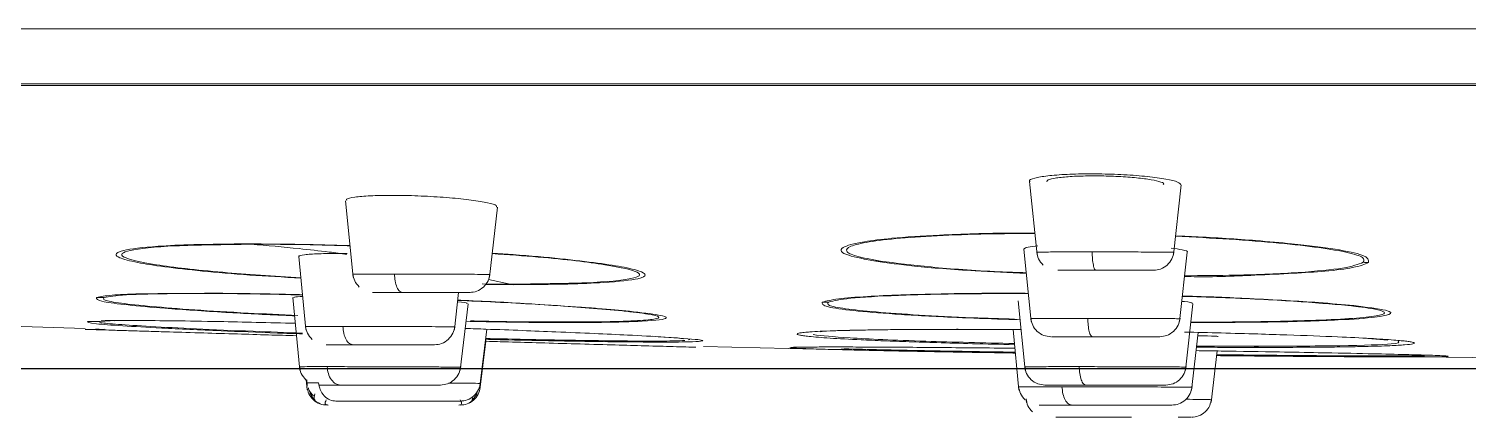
# Model space of a CAD drawing. Extents: x -6207 to -5787, y -4608 to -3937.
# Drawn here: x -5963.12 to -5955.97, y -4093.66 to -4091.73 of the extents above; entities that cross this region are included whole.
import ezdxf

# ---------------------------------------------------------------- set-up
doc = ezdxf.new("R2010")
doc.units = 0
doc.header["$LTSCALE"] = 7
doc.layers.get('0').update_dxf_attribs({"color": 2, "linetype": 'CONTINUOUS'})
doc.layers.add('D', color=2, linetype='CONTINUOUS')

msp = doc.modelspace()

# ---------------------------------------------------------------- linework, layer by layer
at = {"color": 7, "linetype": 'Continuous', "lineweight": 15}
for p, q in [((-5954.24, -4091.7296), (-5976.30946, -4091.7296)), ((-5958.14999, -4092.48839), (-5958.11296, -4092.85238)), ((-5957.43551, -4092.85238), (-5957.39788, -4092.50563)), ((-5961.54568, -4092.5838), (-5961.50847, -4092.96289)), ((-5960.83111, -4092.96289), (-5960.79224, -4092.61611)), ((-5961.77799, -4092.86168), (-5961.74308, -4093.22424)), ((-5961.53896, -4092.8458), (-5961.57437, -4092.84566)), ((-5958.17812, -4092.82465), (-5958.14187, -4093.18378)), ((-5957.4046, -4093.18378), (-5957.36702, -4092.83998)), ((-5961.80724, -4093.06555), (-5961.77358, -4093.4254)), ((-5961.00589, -4093.22424), (-5960.98484, -4093.03959)), ((-5960.97649, -4093.4254), (-5960.93803, -4093.09583)), ((-5958.23164, -4093.04459), (-5958.42127, -4093.04595)), ((-5958.20631, -4093.08071), (-5958.17206, -4093.42532)), ((-5957.375, -4093.42532), (-5957.33843, -4093.09545)), ((-5957.09272, -4093.06963), (-5957.1584, -4093.06703)), ((-5962.72036, -4093.22667), (-5962.74975, -4093.22577)), ((-5962.69178, -4093.1804), (-5962.65815, -4093.17911)), ((-5960.87886, -4093.50567), (-5960.84474, -4093.22226)), ((-5958.50456, -4093.22152), (-5958.19208, -4093.22358)), ((-5958.23144, -4093.22422), (-5958.20242, -4093.52565)), ((-5957.3453, -4093.52565), (-5957.31255, -4093.23831)), ((-5960.87887, -4093.52379), (-5960.84922, -4093.2823)), ((-5959.89861, -4093.26592), (-5959.9907, -4093.2601)), ((-5959.86701, -4093.26942), (-5959.89861, -4093.26592)), ((-5959.88093, -4093.26771), (-5959.8701, -4093.26918)), ((-5959.83631, -4093.27376), (-5959.84386, -4093.27522)), ((-5959.76859, -4093.30857), (-5959.20538, -4093.32078)), ((-5956.48936, -4093.26661), (-5956.37055, -4093.27739)), ((-5957.24857, -4093.58683), (-5957.21768, -4093.33034)), ((-5956.21336, -4093.35986), (-5955.6903, -4093.36496)), ((-5961.74094, -4093.47287), (-5961.73648, -4093.52379)), ((-5961.73889, -4093.47401), (-5961.73605, -4093.50567)), ((-5958.20242, -4093.52565), (-5958.20242, -4093.52568)), ((-5958.16673, -4093.5746), (-5958.16562, -4093.58683)), ((-5958.16562, -4093.58683), (-5958.16562, -4093.58685)), ((-5957.24857, -4093.58685), (-5957.24857, -4093.58683)), ((-5957.39434, -4093.6596), (-5957.3493, -4093.6596))]:
    msp.add_line(p, q, dxfattribs=at)
at = {"color": 8, "linetype": 'Continuous', "lineweight": 15}
for p, q in [((-5932.38948, -4092.00247), (-5976.09053, -4092.00247)), ((-5932.41765, -4092.01098), (-5976.06236, -4092.01098)), ((-5960.72932, -4092.99853), (-5960.86739, -4092.99643)), ((-5960.71457, -4093.00123), (-5960.85174, -4092.99999)), ((-5960.83677, -4092.9751), (-5960.72932, -4092.99853)), ((-5960.39859, -4093.11278), (-5960.17058, -4093.13145)), ((-5962.76607, -4093.18331), (-5962.71566, -4093.18133)), ((-5957.03904, -4093.30728), (-5957.32024, -4093.30571))]:
    msp.add_line(p, q, dxfattribs=at)
at = {"color": 7, "linetype": 'Continuous', "lineweight": 15}
for centre, radius, start, end in [((-5958.92137, -4092.42529), 0.45944, 270.969906, 273.862066), ((-5956.45597, -4092.33126), 0.55994, 266.22295, 268.940927), ((-5962.75539, -4092.46563), 0.5993, 267.386629, 271.040294), ((-5959.16178, -4092.46944), 0.61845, 268.399207, 271.244989), ((-5960.13539, -4092.68527), 0.44756, 265.489974, 269.789791), ((-5956.54848, -4092.64681), 0.45818, 267.436896, 271.049808), ((-5962.80278, -4092.58893), 0.59551, 267.678069, 273.534376), ((-5959.96097, -4092.80606), 0.45505, 262.160485, 269.310714), ((-5959.12606, -4092.86609), 0.4569, 269.036989, 277.069913)]:
    msp.add_arc(centre, radius, start, end, dxfattribs=at)
for points, knots in [([(-5976.39824, -4091.7296), (-5976.38093, -4091.7296), (-5976.34571, -4091.7296), (-5976.05465, -4091.7296), (-5975.57204, -4091.7296), (-5974.87059, -4091.7296), (-5973.95101, -4091.7296), (-5972.81438, -4091.7296), (-5971.47062, -4091.7296), (-5969.93622, -4091.7296), (-5968.23426, -4091.7296), (-5966.3931, -4091.7296), (-5964.44487, -4091.7296), (-5962.4237, -4091.7296), (-5960.36385, -4091.7296), (-5958.29803, -4091.7296), (-5956.25607, -4091.7296), (-5954.24, -4091.7296), (-5952.22394, -4091.7296), (-5950.18197, -4091.7296), (-5948.11616, -4091.7296), (-5946.05631, -4091.7296), (-5944.03513, -4091.7296), (-5942.08691, -4091.7296), (-5940.24575, -4091.7296), (-5938.54379, -4091.7296), (-5937.00939, -4091.7296), (-5935.66563, -4091.7296), (-5934.529, -4091.7296), (-5933.60941, -4091.7296), (-5932.90797, -4091.7296), (-5932.42536, -4091.7296), (-5932.1343, -4091.7296), (-5932.09908, -4091.7296), (-5932.08176, -4091.7296)], [0, 0, 0, 0, 0.0286421, 0.0582483, 0.0887341, 0.1199938, 0.1519013, 0.1843126, 0.2170687, 0.25, 0.2829313, 0.3156874, 0.3480988, 0.3800062, 0.4112659, 0.4417517, 0.4713579, 0.5, 0.5286421, 0.5582484, 0.5887341, 0.6199937, 0.6519013, 0.6843126, 0.7170687, 0.75, 0.7829313, 0.8156874, 0.8480987, 0.8800063, 0.9112659, 0.9417517, 0.9713579, 1, 1, 1, 1]), ([(-5957.39914, -4092.50548), (-5957.40177, -4092.50072), (-5957.40721, -4092.49085), (-5957.46768, -4092.47598), (-5957.56087, -4092.46316), (-5957.67897, -4092.45405), (-5957.77822, -4092.45076), (-5957.87445, -4092.4501), (-5957.96691, -4092.45216), (-5958.06597, -4092.45976), (-5958.12856, -4092.47141), (-5958.15566, -4092.48167), (-5958.14836, -4092.48742), (-5958.14747, -4092.48813)], [0, 0, 0, 0, 0.100281, 0.2076567, 0.3149375, 0.4217778, 0.5280314, 0.5610648, 0.6668148, 0.7725566, 0.8785991, 0.9852186, 1, 1, 1, 1]), ([(-5958.0646, -4092.49037), (-5958.06396, -4092.48703), (-5958.06257, -4092.47976), (-5958.02038, -4092.47034), (-5957.9515, -4092.46326), (-5957.8821, -4092.46074), (-5957.80887, -4092.46019), (-5957.73195, -4092.46179), (-5957.63746, -4092.46768), (-5957.55749, -4092.47675), (-5957.50395, -4092.48788), (-5957.47932, -4092.49744), (-5957.48479, -4092.50246), (-5957.48614, -4092.50369)], [0, 0, 0, 0, 0.09019469, 0.19635962, 0.30205286, 0.40712847, 0.43984456, 0.54437747, 0.64889791, 0.75375675, 0.85921772, 0.96523152, 1, 1, 1, 1]), ([(-5961.31727, -4092.5572), (-5961.35456, -4092.55765), (-5961.42915, -4092.55857), (-5961.50542, -4092.56585), (-5961.54539, -4092.57447), (-5961.54166, -4092.58107), (-5961.54041, -4092.58328)], [0, 0, 0, 0, 0.2852567, 0.5704958, 0.8563969, 1, 1, 1, 1]), ([(-5960.79745, -4092.61551), (-5960.79645, -4092.61315), (-5960.79368, -4092.60661), (-5960.8364, -4092.59424), (-5960.9168, -4092.58059), (-5961.02796, -4092.5688), (-5961.15421, -4092.56057), (-5961.25348, -4092.55741), (-5961.30503, -4092.55724), (-5961.31727, -4092.5572)], [0, 0, 0, 0, 0.09586425, 0.26631284, 0.43710876, 0.60779244, 0.77790476, 0.94726306, 1, 1, 1, 1]), ([(-5962.02954, -4092.79831), (-5962.02704, -4092.79872), (-5962.02205, -4092.79955), (-5962.01703, -4092.79999), (-5962.01453, -4092.80022)], [0, 0, 0, 0, 0.4999539, 1, 1, 1, 1]), ([(-5962.01453, -4092.80022), (-5961.93512, -4092.80696), (-5961.80589, -4092.81794), (-5961.64786, -4092.8361), (-5961.56884, -4092.84642), (-5961.53942, -4092.85026)], [0, 0, 0, 0, 0.5001088, 0.8139427, 1, 1, 1, 1]), ([(-5958.10894, -4092.80789), (-5958.12749, -4092.80995), (-5958.16996, -4092.81466), (-5958.17484, -4092.82102), (-5958.17759, -4092.82461)], [0, 0, 0, 0, 0.4368329, 1, 1, 1, 1]), ([(-5961.57437, -4092.84566), (-5961.61183, -4092.84599), (-5961.68675, -4092.84666), (-5961.75372, -4092.85222), (-5961.78374, -4092.8576), (-5961.77619, -4092.8613), (-5961.77527, -4092.86175)], [0, 0, 0, 0, 0.3185576, 0.6371019, 0.9559822, 1, 1, 1, 1]), ([(-5958.11443, -4092.8375), (-5958.11232, -4092.84954), (-5958.10795, -4092.87451), (-5958.09106, -4092.89348), (-5958.08231, -4092.90331)], [0, 0, 0, 0, 0.4819711, 1, 1, 1, 1]), ([(-5957.83928, -4092.83831), (-5957.83884, -4092.85009), (-5957.83793, -4092.87449), (-5957.83344, -4092.90496), (-5957.82724, -4092.92576), (-5957.8225, -4092.92835), (-5957.82022, -4092.92961)], [0, 0, 0, 0, 0.2411336, 0.4999347, 0.7587711, 1, 1, 1, 1]), ([(-5957.46607, -4092.90331), (-5957.45732, -4092.89348), (-5957.44043, -4092.87451), (-5957.43606, -4092.84954), (-5957.43395, -4092.8375)], [0, 0, 0, 0, 0.5180289, 1, 1, 1, 1]), ([(-5957.36857, -4092.83982), (-5957.36803, -4092.83956), (-5957.36014, -4092.83586), (-5957.38269, -4092.82837), (-5957.42671, -4092.82201), (-5957.44619, -4092.81919)], [0, 0, 0, 0, 0.0393044, 0.5749228, 1, 1, 1, 1]), ([(-5961.50995, -4092.94751), (-5961.50784, -4092.95955), (-5961.50347, -4092.98452), (-5961.48658, -4093.00349), (-5961.47783, -4093.01331)], [0, 0, 0, 0, 0.4819711, 1, 1, 1, 1]), ([(-5961.26452, -4093.03959), (-5961.26922, -4093.03835), (-5961.27897, -4093.03577), (-5961.29173, -4093.01496), (-5961.30101, -4092.9845), (-5961.30287, -4092.96008), (-5961.30377, -4092.9483)], [0, 0, 0, 0, 0.24115751, 0.49996404, 0.75873962, 1, 1, 1, 1]), ([(-5960.86156, -4093.01331), (-5960.85281, -4093.00349), (-5960.83592, -4092.98452), (-5960.83155, -4092.95955), (-5960.82944, -4092.94751)], [0, 0, 0, 0, 0.5180182, 1, 1, 1, 1]), ([(-5957.82022, -4092.92961), (-5957.85046, -4092.92961), (-5957.91121, -4092.92961), (-5957.97591, -4092.92961), (-5958.00979, -4092.92961), (-5958.00987, -4092.92961), (-5958.00988, -4092.92961)], [0, 0, 0, 0, 0.3294402, 0.6616201, 0.9932599, 1, 1, 1, 1]), ([(-5957.53846, -4092.92961), (-5957.5358, -4092.92961), (-5957.53043, -4092.92961), (-5957.56906, -4092.92961), (-5957.63628, -4092.92961), (-5957.72573, -4092.92961), (-5957.7888, -4092.92961), (-5957.82022, -4092.92961)], [0, 0, 0, 0, 0.1971925, 0.3981935, 0.5990626, 0.8002361, 1, 1, 1, 1]), ([(-5957.46607, -4092.90331), (-5957.47662, -4092.91117), (-5957.49698, -4092.92635), (-5957.52224, -4092.92853), (-5957.53442, -4092.92958)], [0, 0, 0, 0, 0.5179646, 1, 1, 1, 1]), ([(-5960.86156, -4093.01331), (-5960.87211, -4093.02118), (-5960.89248, -4093.03635), (-5960.91774, -4093.03854), (-5960.92991, -4093.03959)], [0, 0, 0, 0, 0.5179646, 1, 1, 1, 1]), ([(-5960.72932, -4092.99853), (-5960.72687, -4092.99907), (-5960.72196, -4093.00015), (-5960.71703, -4093.00087), (-5960.71457, -4093.00123)], [0, 0, 0, 0, 0.5000259, 1, 1, 1, 1]), ([(-5962.398, -4093.04519), (-5962.29179, -4093.04479), (-5962.10691, -4093.04409), (-5961.86331, -4093.04964), (-5961.75966, -4093.05201)], [0, 0, 0, 0, 0.574506, 1, 1, 1, 1]), ([(-5962.38335, -4093.04521), (-5962.32466, -4093.04453), (-5962.17301, -4093.04275), (-5961.93831, -4093.04608), (-5961.7793, -4093.05051), (-5961.75976, -4093.05106)], [0, 0, 0, 0, 0.3564017, 0.9209271, 1, 1, 1, 1]), ([(-5961.75892, -4093.05973), (-5961.77665, -4093.06056), (-5961.80614, -4093.06195), (-5961.80256, -4093.06468), (-5961.80114, -4093.06577)], [0, 0, 0, 0, 0.6013853, 1, 1, 1, 1]), ([(-5961.26452, -4093.03959), (-5961.29208, -4093.03959), (-5961.34743, -4093.03959), (-5961.39591, -4093.03959), (-5961.41667, -4093.03959), (-5961.40997, -4093.03959), (-5961.40983, -4093.03959)], [0, 0, 0, 0, 0.3294269, 0.6616202, 0.9932626, 1, 1, 1, 1]), ([(-5960.9297, -4093.03959), (-5960.92952, -4093.03959), (-5960.92345, -4093.03959), (-5960.94552, -4093.03959), (-5960.99683, -4093.03959), (-5961.07835, -4093.03959), (-5961.17364, -4093.03959), (-5961.2343, -4093.03959), (-5961.26452, -4093.03959)], [0, 0, 0, 0, 0.0061547, 0.2051827, 0.4041785, 0.6030528, 0.80222, 1, 1, 1, 1]), ([(-5960.94412, -4093.09512), (-5960.94301, -4093.09421), (-5960.93957, -4093.09141), (-5960.96006, -4093.0895), (-5960.99003, -4093.08563), (-5960.99009, -4093.08563)], [0, 0, 0, 0, 0.3225653, 0.9986074, 1, 1, 1, 1]), ([(-5960.98934, -4093.07909), (-5960.92675, -4093.08186), (-5960.72358, -4093.09085), (-5960.51391, -4093.10317), (-5960.4122, -4093.11165), (-5960.39859, -4093.11278)], [0, 0, 0, 0, 0.2783497, 0.9034222, 1, 1, 1, 1]), ([(-5960.98922, -4093.078), (-5960.97867, -4093.07841), (-5960.84503, -4093.0836), (-5960.62266, -4093.09619), (-5960.45372, -4093.108), (-5960.37505, -4093.1135)], [0, 0, 0, 0, 0.0437805, 0.5547245, 1, 1, 1, 1]), ([(-5957.34388, -4093.09483), (-5957.3424, -4093.09406), (-5957.33653, -4093.09103), (-5957.35623, -4093.08703), (-5957.38932, -4093.08427), (-5957.39368, -4093.08391)], [0, 0, 0, 0, 0.2268889, 0.8980046, 1, 1, 1, 1]), ([(-5958.14348, -4093.1675), (-5958.14128, -4093.17934), (-5958.13672, -4093.2039), (-5958.11323, -4093.23466), (-5958.08072, -4093.25571), (-5958.05583, -4093.25834), (-5958.04382, -4093.2596)], [0, 0, 0, 0, 0.2408357, 0.4995796, 0.7586015, 1, 1, 1, 1]), ([(-5957.8612, -4093.16831), (-5957.86066, -4093.18008), (-5957.85953, -4093.20449), (-5957.85394, -4093.23495), (-5957.84624, -4093.25575), (-5957.84036, -4093.25835), (-5957.83752, -4093.2596)], [0, 0, 0, 0, 0.2411377, 0.4999368, 0.7587834, 1, 1, 1, 1]), ([(-5957.43499, -4093.2333), (-5957.42625, -4093.22348), (-5957.40936, -4093.20451), (-5957.40499, -4093.17954), (-5957.40288, -4093.1675)], [0, 0, 0, 0, 0.5180289, 1, 1, 1, 1]), ([(-5964.01404, -4093.17291), (-5963.90304, -4093.17869), (-5963.51175, -4093.19908), (-5963.12008, -4093.21067), (-5962.83952, -4093.21897)], [0, 0, 0, 0, 0.28368382, 1, 1, 1, 1]), ([(-5962.83966, -4093.223), (-5962.82795, -4093.22327), (-5962.80452, -4093.2238), (-5962.78114, -4093.22228), (-5962.76945, -4093.22152)], [0, 0, 0, 0, 0.5000322, 1, 1, 1, 1]), ([(-5962.83966, -4093.223), (-5962.83744, -4093.22307), (-5962.83296, -4093.22321), (-5962.79911, -4093.22428), (-5962.75123, -4093.22571), (-5962.69092, -4093.22757), (-5962.61581, -4093.22985), (-5962.52582, -4093.23262), (-5962.40747, -4093.23618), (-5962.26086, -4093.24065), (-5962.09227, -4093.2457), (-5961.93885, -4093.25031), (-5961.83645, -4093.25335), (-5961.78954, -4093.25474)], [0, 0, 0, 0, 0.096438, 0.1940578, 0.2745843, 0.3553446, 0.4397273, 0.5230999, 0.6060801, 0.7269021, 0.8331646, 0.9235744, 1, 1, 1, 1]), ([(-5962.74248, -4093.22231), (-5962.74712, -4093.22278), (-5962.75644, -4093.22373), (-5962.76539, -4093.22415), (-5962.76988, -4093.22436)], [0, 0, 0, 0, 0.4983929, 1, 1, 1, 1]), ([(-5962.76018, -4093.18071), (-5962.75404, -4093.18035), (-5962.72427, -4093.17861), (-5962.54935, -4093.17865), (-5962.23767, -4093.18227), (-5961.926, -4093.18977), (-5961.79532, -4093.19291)], [0, 0, 0, 0, 0.06324486, 0.30707283, 0.70946626, 1, 1, 1, 1]), ([(-5961.74466, -4093.20751), (-5961.74255, -4093.21954), (-5961.73818, -4093.24451), (-5961.7213, -4093.26348), (-5961.71255, -4093.27331)], [0, 0, 0, 0, 0.4819711, 1, 1, 1, 1]), ([(-5961.50969, -4093.29961), (-5961.51565, -4093.29835), (-5961.52802, -4093.29576), (-5961.54421, -4093.27496), (-5961.55598, -4093.2445), (-5961.55834, -4093.22009), (-5961.55948, -4093.20832)], [0, 0, 0, 0, 0.2412162, 0.5000623, 0.7588673, 1, 1, 1, 1]), ([(-5961.03616, -4093.27331), (-5961.02742, -4093.26348), (-5961.01053, -4093.24451), (-5961.00616, -4093.21954), (-5961.00405, -4093.20751)], [0, 0, 0, 0, 0.5180289, 1, 1, 1, 1]), ([(-5960.95237, -4093.21866), (-5960.91764, -4093.2198), (-5960.75596, -4093.22509), (-5960.47086, -4093.2366), (-5960.16388, -4093.24998), (-5960.02286, -4093.25791), (-5959.96644, -4093.26108)], [0, 0, 0, 0, 0.0825308, 0.3842296, 0.7536611, 1, 1, 1, 1]), ([(-5959.25314, -4093.23714), (-5959.2457, -4093.23639), (-5959.22696, -4093.23451), (-5959.17516, -4093.23202), (-5959.10635, -4093.22943), (-5959.02398, -4093.22731), (-5958.93082, -4093.22556), (-5958.78084, -4093.22362), (-5958.63963, -4093.22326), (-5958.53967, -4093.223)], [0, 0, 0, 0, 0.08256552, 0.20789889, 0.33371513, 0.46086138, 0.58299121, 0.70482853, 1, 1, 1, 1]), ([(-5959.18975, -4093.23521), (-5959.18951, -4093.23511), (-5959.17952, -4093.23078), (-5959.07084, -4093.22851), (-5958.96477, -4093.22629)], [0, 0, 0, 0, 0.0239649, 1, 1, 1, 1]), ([(-5958.53967, -4093.223), (-5958.53381, -4093.22327), (-5958.5221, -4093.2238), (-5958.51041, -4093.22228), (-5958.50456, -4093.22152)], [0, 0, 0, 0, 0.50001181, 1, 1, 1, 1]), ([(-5958.53967, -4093.223), (-5958.48513, -4093.22307), (-5958.37536, -4093.22322), (-5958.25667, -4093.22396), (-5958.19398, -4093.22447), (-5958.19202, -4093.22448)], [0, 0, 0, 0, 0.4889799, 0.984026, 1, 1, 1, 1]), ([(-5957.43499, -4093.2333), (-5957.44554, -4093.24117), (-5957.4659, -4093.25637), (-5957.49117, -4093.25855), (-5957.50335, -4093.2596)], [0, 0, 0, 0, 0.5180449, 1, 1, 1, 1]), ([(-5957.38105, -4093.23669), (-5957.3194, -4093.23809), (-5957.19278, -4093.24097), (-5957.02324, -4093.24576), (-5956.82323, -4093.25207), (-5956.62892, -4093.2595), (-5956.47963, -4093.26674), (-5956.39362, -4093.27199), (-5956.34289, -4093.27571), (-5956.30299, -4093.27925), (-5956.28494, -4093.28138), (-5956.27598, -4093.28244)], [0, 0, 0, 0, 0.1146521, 0.235462, 0.3381125, 0.5399141, 0.7010785, 0.7795661, 0.8616712, 0.9314157, 1, 1, 1, 1]), ([(-5961.64267, -4093.29961), (-5961.64317, -4093.29961), (-5961.64418, -4093.29961), (-5961.59487, -4093.29961), (-5961.53801, -4093.29961), (-5961.50969, -4093.29961)], [0, 0, 0, 0, 0.3338416, 0.6681988, 1, 1, 1, 1]), ([(-5961.50969, -4093.29961), (-5961.47721, -4093.29961), (-5961.41196, -4093.29961), (-5961.30255, -4093.29961), (-5961.2062, -4093.29961), (-5961.13245, -4093.29961), (-5961.11523, -4093.29961), (-5961.1067, -4093.29961)], [0, 0, 0, 0, 0.1994592, 0.4007046, 0.601597, 0.8026167, 1, 1, 1, 1]), ([(-5961.03616, -4093.27331), (-5961.04671, -4093.28117), (-5961.06708, -4093.29635), (-5961.09234, -4093.29853), (-5961.10452, -4093.29958)], [0, 0, 0, 0, 0.51796461, 1, 1, 1, 1]), ([(-5960.85196, -4093.28223), (-5960.8497, -4093.28229), (-5960.81083, -4093.28338), (-5960.71881, -4093.28609), (-5960.56894, -4093.29037), (-5960.395, -4093.2953), (-5960.22475, -4093.30014), (-5960.06513, -4093.30459), (-5959.94832, -4093.30788), (-5959.86998, -4093.31006), (-5959.81914, -4093.31146), (-5959.81028, -4093.31171), (-5959.80674, -4093.31181)], [0, 0, 0, 0, 0.0042353, 0.0728885, 0.1777799, 0.3015986, 0.4420952, 0.5775955, 0.7396902, 0.8375049, 0.934984, 1, 1, 1, 1]), ([(-5959.33378, -4093.31313), (-5959.33362, -4093.31309), (-5959.33128, -4093.31264), (-5959.31709, -4093.31212), (-5959.28735, -4093.31139), (-5959.23826, -4093.31083), (-5959.16497, -4093.31048), (-5959.06072, -4093.31051), (-5958.89401, -4093.31108), (-5958.68632, -4093.31245), (-5958.44675, -4093.31461), (-5958.30915, -4093.31597), (-5958.23157, -4093.31686), (-5958.22252, -4093.31696)], [0, 0, 0, 0, 0.0057671, 0.0820533, 0.1577732, 0.2331212, 0.3396719, 0.4459845, 0.5525625, 0.7644008, 0.8743858, 0.9853459, 1, 1, 1, 1]), ([(-5957.83752, -4093.2596), (-5957.87087, -4093.2596), (-5957.93787, -4093.2596), (-5958.00862, -4093.2596), (-5958.04447, -4093.2596), (-5958.04007, -4093.2596), (-5958.03885, -4093.2596)], [0, 0, 0, 0, 0.2939476, 0.5905086, 0.8865748, 1, 1, 1, 1]), ([(-5957.50583, -4093.2596), (-5957.5045, -4093.2596), (-5957.50182, -4093.2596), (-5957.54999, -4093.2596), (-5957.62917, -4093.2596), (-5957.73177, -4093.2596), (-5957.80236, -4093.2596), (-5957.83752, -4093.2596)], [0, 0, 0, 0, 0.1972008, 0.3982309, 0.5991287, 0.8003377, 1, 1, 1, 1]), ([(-5957.21597, -4093.25836), (-5957.21452, -4093.25821), (-5957.20986, -4093.25772), (-5957.24537, -4093.25642), (-5957.29771, -4093.25529), (-5957.31445, -4093.25493)], [0, 0, 0, 0, 0.2345173, 0.7550634, 1, 1, 1, 1]), ([(-5957.03904, -4093.30728), (-5957.03325, -4093.30871), (-5957.02167, -4093.31158), (-5957.01001, -4093.31243), (-5957.00418, -4093.31286)], [0, 0, 0, 0, 0.5000182, 1, 1, 1, 1]), ([(-5959.0683, -4093.32462), (-5959.03686, -4093.3254), (-5959.0042, -4093.32621), (-5958.96485, -4093.32706), (-5958.96338, -4093.3271)], [0, 0, 0, 0, 0.96276398, 1, 1, 1, 1]), ([(-5958.22023, -4093.34071), (-5958.22908, -4093.34058), (-5958.29084, -4093.33963), (-5958.38247, -4093.33814), (-5958.49565, -4093.33625), (-5958.58894, -4093.33459), (-5958.68676, -4093.33282), (-5958.78644, -4093.33085), (-5958.86526, -4093.32925), (-5958.90547, -4093.32837), (-5958.91554, -4093.32815)], [0, 0, 0, 0, 0.0329963, 0.2300481, 0.3570576, 0.4863259, 0.6183525, 0.7810307, 0.9451518, 1, 1, 1, 1]), ([(-5957.32286, -4093.32874), (-5957.28114, -4093.32937), (-5957.13689, -4093.33152), (-5956.93069, -4093.33501), (-5956.68308, -4093.33943), (-5956.46975, -4093.34364), (-5956.3527, -4093.34642), (-5956.29906, -4093.3477)], [0, 0, 0, 0, 0.09875218, 0.34142139, 0.5183789, 0.77932574, 1, 1, 1, 1]), ([(-5956.29906, -4093.3477), (-5956.27743, -4093.34826), (-5956.2324, -4093.34943), (-5956.17213, -4093.35124), (-5956.12075, -4093.35304), (-5956.09069, -4093.35452), (-5956.07642, -4093.35557), (-5956.07082, -4093.35633), (-5956.07058, -4093.35733), (-5956.08586, -4093.35836), (-5956.13515, -4093.35933), (-5956.22638, -4093.35984), (-5956.33935, -4093.35995), (-5956.48226, -4093.35924), (-5956.60889, -4093.35883), (-5956.81051, -4093.35737), (-5957.02398, -4093.3556), (-5957.16879, -4093.35408), (-5957.22047, -4093.35354)], [0, 0, 0, 0, 0.04493814, 0.09353457, 0.15589556, 0.21551524, 0.24843779, 0.28071528, 0.31249137, 0.38494146, 0.45567103, 0.54306329, 0.63961694, 0.69558157, 0.75133373, 0.84702227, 0.94540342, 1, 1, 1, 1]), ([(-5961.77524, -4093.40749), (-5961.77314, -4093.41954), (-5961.76877, -4093.44452), (-5961.75188, -4093.46349), (-5961.74313, -4093.47332)], [0, 0, 0, 0, 0.4821312, 1, 1, 1, 1]), ([(-5961.63763, -4093.4083), (-5961.63614, -4093.42008), (-5961.63303, -4093.4445), (-5961.6176, -4093.47497), (-5961.59633, -4093.49574), (-5961.5801, -4093.49834), (-5961.57227, -4093.49959)], [0, 0, 0, 0, 0.2412821, 0.5000651, 0.7587895, 1, 1, 1, 1]), ([(-5961.00659, -4093.47332), (-5960.99784, -4093.46349), (-5960.98094, -4093.44452), (-5960.97658, -4093.41954), (-5960.97447, -4093.40749)], [0, 0, 0, 0, 0.5178688, 1, 1, 1, 1]), ([(-5958.17381, -4093.40749), (-5958.17161, -4093.41933), (-5958.16705, -4093.44389), (-5958.14357, -4093.47466), (-5958.11105, -4093.4957), (-5958.08616, -4093.49833), (-5958.07415, -4093.49959)], [0, 0, 0, 0, 0.2408332, 0.4995506, 0.758604, 1, 1, 1, 1]), ([(-5957.90358, -4093.4083), (-5957.90284, -4093.42008), (-5957.9013, -4093.4445), (-5957.89366, -4093.47497), (-5957.88312, -4093.49574), (-5957.87508, -4093.49834), (-5957.87121, -4093.49959)], [0, 0, 0, 0, 0.2412762, 0.5000644, 0.7587952, 1, 1, 1, 1]), ([(-5957.47274, -4093.49959), (-5957.46073, -4093.49833), (-5957.43584, -4093.49571), (-5957.40332, -4093.47465), (-5957.37983, -4093.4439), (-5957.37527, -4093.41933), (-5957.37308, -4093.40749)], [0, 0, 0, 0, 0.24143101, 0.50044531, 0.75918158, 1, 1, 1, 1]), ([(-5961.7378, -4093.50832), (-5961.73552, -4093.52009), (-5961.73079, -4093.5445), (-5961.70727, -4093.57496), (-5961.67488, -4093.59577), (-5961.65015, -4093.59834), (-5961.63822, -4093.59959)], [0, 0, 0, 0, 0.24115277, 0.49995881, 0.75881103, 1, 1, 1, 1]), ([(-5961.73056, -4093.51426), (-5961.72994, -4093.51695), (-5961.7264, -4093.53226), (-5961.71498, -4093.5438), (-5961.70556, -4093.55331)], [0, 0, 0, 0, 0.175859, 1, 1, 1, 1]), ([(-5961.67992, -4093.48832), (-5961.67795, -4093.50009), (-5961.67385, -4093.52449), (-5961.65348, -4093.55496), (-5961.62543, -4093.57576), (-5961.60402, -4093.57835), (-5961.59368, -4093.57961)], [0, 0, 0, 0, 0.2411451, 0.4999435, 0.7587637, 1, 1, 1, 1]), ([(-5961.6746, -4093.49959), (-5961.67468, -4093.49959), (-5961.67992, -4093.49959), (-5961.64899, -4093.49959), (-5961.59777, -4093.49959), (-5961.57227, -4093.49959)], [0, 0, 0, 0, 0.0074304, 0.5057731, 1, 1, 1, 1]), ([(-5961.57227, -4093.49959), (-5961.53983, -4093.49959), (-5961.47467, -4093.49959), (-5961.35374, -4093.49959), (-5961.23757, -4093.49959), (-5961.14299, -4093.49959), (-5961.08275, -4093.49959), (-5961.07897, -4093.49959), (-5961.07724, -4093.49959)], [0, 0, 0, 0, 0.1700093, 0.3415983, 0.5129027, 0.6843097, 0.8557462, 1, 1, 1, 1]), ([(-5961.00659, -4093.47332), (-5961.01714, -4093.48118), (-5961.03751, -4093.49636), (-5961.06277, -4093.49854), (-5961.07494, -4093.49959)], [0, 0, 0, 0, 0.5179646, 1, 1, 1, 1]), ([(-5960.97666, -4093.59959), (-5960.96505, -4093.59841), (-5960.94098, -4093.59598), (-5960.90917, -4093.57621), (-5960.88547, -4093.54703), (-5960.88006, -4093.52328), (-5960.87744, -4093.51178)], [0, 0, 0, 0, 0.2403467, 0.4982698, 0.7570952, 1, 1, 1, 1]), ([(-5960.90887, -4093.55331), (-5960.90012, -4093.54348), (-5960.88323, -4093.52451), (-5960.87886, -4093.49954), (-5960.87676, -4093.4875)], [0, 0, 0, 0, 0.5180289, 1, 1, 1, 1]), ([(-5958.20413, -4093.50751), (-5958.20203, -4093.51954), (-5958.19766, -4093.54452), (-5958.18077, -4093.56349), (-5958.17202, -4093.57331)], [0, 0, 0, 0, 0.4819605, 1, 1, 1, 1]), ([(-5957.87121, -4093.49959), (-5957.90693, -4093.49959), (-5957.97871, -4093.49959), (-5958.04754, -4093.49959), (-5958.07907, -4093.49959), (-5958.07217, -4093.49959), (-5958.07134, -4093.49959)], [0, 0, 0, 0, 0.3168647, 0.63669145, 0.95597307, 1, 1, 1, 1]), ([(-5957.9889, -4093.50832), (-5957.98776, -4093.52009), (-5957.9854, -4093.5445), (-5957.97363, -4093.57496), (-5957.95744, -4093.59577), (-5957.94508, -4093.59834), (-5957.93911, -4093.59959)], [0, 0, 0, 0, 0.2411489, 0.4999675, 0.7588038, 1, 1, 1, 1]), ([(-5957.47551, -4093.49959), (-5957.47749, -4093.49959), (-5957.48176, -4093.49959), (-5957.5433, -4093.49959), (-5957.63805, -4093.49959), (-5957.75558, -4093.49959), (-5957.83277, -4093.49959), (-5957.87121, -4093.49959)], [0, 0, 0, 0, 0.177982, 0.3838464, 0.5895816, 0.7956434, 1, 1, 1, 1]), ([(-5957.37541, -4093.57331), (-5957.36667, -4093.56348), (-5957.34978, -4093.54452), (-5957.34541, -4093.51954), (-5957.3433, -4093.50751)], [0, 0, 0, 0, 0.518006, 1, 1, 1, 1]), ([(-5961.72537, -4093.52639), (-5961.72424, -4093.53177), (-5961.72178, -4093.54347), (-5961.7117, -4093.55926), (-5961.70285, -4093.5686), (-5961.69838, -4093.57331)], [0, 0, 0, 0, 0.2969239, 0.6449852, 1, 1, 1, 1]), ([(-5961.69864, -4093.54346), (-5961.70117, -4093.55434), (-5961.70608, -4093.57551), (-5961.68386, -4093.58747), (-5961.67306, -4093.59329)], [0, 0, 0, 0, 0.5139915, 1, 1, 1, 1]), ([(-5961.63173, -4093.59959), (-5961.63831, -4093.5985), (-5961.65208, -4093.59623), (-5961.64568, -4093.58117), (-5961.64234, -4093.57331)], [0, 0, 0, 0, 0.47778404, 1, 1, 1, 1]), ([(-5961.59368, -4093.57961), (-5961.56792, -4093.57961), (-5961.51614, -4093.57961), (-5961.39514, -4093.57961), (-5961.26349, -4093.57961), (-5961.13747, -4093.57961), (-5961.03862, -4093.57961), (-5960.97692, -4093.57961), (-5960.97859, -4093.57961), (-5960.97942, -4093.57961)], [0, 0, 0, 0, 0.1417779, 0.2849272, 0.4278227, 0.5708066, 0.7138175, 0.8567758, 1, 1, 1, 1]), ([(-5960.97671, -4093.57331), (-5960.97263, -4093.58117), (-5960.96482, -4093.59623), (-5960.97771, -4093.5985), (-5960.98387, -4093.59959)], [0, 0, 0, 0, 0.5222655, 1, 1, 1, 1]), ([(-5960.90887, -4093.55331), (-5960.91942, -4093.56117), (-5960.93979, -4093.57635), (-5960.96505, -4093.57853), (-5960.97723, -4093.57958)], [0, 0, 0, 0, 0.5179646, 1, 1, 1, 1]), ([(-5960.94173, -4093.59329), (-5960.93039, -4093.58762), (-5960.91343, -4093.57913), (-5960.91659, -4093.56375), (-5960.91764, -4093.55865)], [0, 0, 0, 0, 0.6683071, 1, 1, 1, 1]), ([(-5960.91685, -4093.57331), (-5960.91244, -4093.5686), (-5960.9037, -4093.55926), (-5960.89413, -4093.54426), (-5960.89189, -4093.53347), (-5960.89096, -4093.52897)], [0, 0, 0, 0, 0.3730769, 0.7387811, 1, 1, 1, 1]), ([(-5958.16736, -4093.56749), (-5958.16525, -4093.57954), (-5958.16089, -4093.60452), (-5958.14399, -4093.6235), (-5958.13524, -4093.63332)], [0, 0, 0, 0, 0.4821312, 1, 1, 1, 1]), ([(-5957.37541, -4093.57331), (-5957.38596, -4093.58117), (-5957.40633, -4093.59635), (-5957.43159, -4093.59853), (-5957.44377, -4093.59959)], [0, 0, 0, 0, 0.5179646, 1, 1, 1, 1]), ([(-5957.34598, -4093.6596), (-5957.33397, -4093.65833), (-5957.30908, -4093.65571), (-5957.27657, -4093.63466), (-5957.25308, -4093.6039), (-5957.24852, -4093.57934), (-5957.24632, -4093.56749)], [0, 0, 0, 0, 0.24140426, 0.50043229, 0.75915854, 1, 1, 1, 1]), ([(-5958.10163, -4093.59959), (-5958.10224, -4093.59959), (-5958.10347, -4093.59959), (-5958.04317, -4093.59959), (-5957.9737, -4093.59959), (-5957.93911, -4093.59959)], [0, 0, 0, 0, 0.33394363, 0.66843001, 1, 1, 1, 1]), ([(-5958.01933, -4093.6596), (-5957.99118, -4093.6596), (-5957.93459, -4093.6596), (-5957.80381, -4093.6596), (-5957.69931, -4093.6596), (-5957.64968, -4093.6596), (-5957.64439, -4093.6596)], [0, 0, 0, 0, 0.3185048, 0.6402122, 0.9616084, 1, 1, 1, 1]), ([(-5957.93911, -4093.59959), (-5957.89944, -4093.59959), (-5957.8197, -4093.59959), (-5957.68599, -4093.59959), (-5957.56817, -4093.59959), (-5957.47759, -4093.59959), (-5957.45642, -4093.59959), (-5957.44584, -4093.59959)], [0, 0, 0, 0, 0.1986283, 0.3991575, 0.5993472, 0.7996572, 1, 1, 1, 1]), ([(-5957.41251, -4093.6596), (-5957.38998, -4093.6596), (-5957.35018, -4093.6596), (-5957.35161, -4093.6596), (-5957.35223, -4093.6596)], [0, 0, 0, 0, 0.5659793, 1, 1, 1, 1])]:
    msp.add_open_spline(points, degree=3, knots=knots, dxfattribs=at)
at = {"color": 8, "linetype": 'Continuous', "lineweight": 15}
for points, knots in [([(-5961.76772, -4092.96835), (-5961.85485, -4092.96351), (-5962.03579, -4092.95347), (-5962.26055, -4092.93349), (-5962.45095, -4092.91237), (-5962.59361, -4092.88986), (-5962.6707, -4092.86905), (-5962.69474, -4092.84872), (-5962.65665, -4092.82774), (-5962.5158, -4092.81123), (-5962.2962, -4092.80039), (-5962.12387, -4092.79904), (-5962.02954, -4092.79831)], [0, 0, 0, 0, 0.08913614, 0.18511676, 0.27863675, 0.3691165, 0.47276421, 0.54801636, 0.65083292, 0.7940031, 0.88724484, 1, 1, 1, 1]), ([(-5961.76789, -4092.96656), (-5961.90301, -4092.95801), (-5962.19488, -4092.93955), (-5962.51278, -4092.90201), (-5962.67947, -4092.86302), (-5962.64632, -4092.82902), (-5962.42108, -4092.80518), (-5962.15003, -4092.80187), (-5962.01453, -4092.80022)], [0, 0, 0, 0, 0.1470433, 0.3176512, 0.4882488, 0.6588594, 0.8294602, 1, 1, 1, 1]), ([(-5962.02954, -4092.79831), (-5961.94277, -4092.79893), (-5961.7838, -4092.80006), (-5961.6078, -4092.80397), (-5961.52577, -4092.80719), (-5961.52374, -4092.80727)], [0, 0, 0, 0, 0.5396086, 0.9886025, 1, 1, 1, 1]), ([(-5962.01453, -4092.80022), (-5961.85996, -4092.80056), (-5961.70067, -4092.80092), (-5961.52866, -4092.80878), (-5961.52357, -4092.80901)], [0, 0, 0, 0, 0.9703846, 1, 1, 1, 1]), ([(-5958.91359, -4092.88466), (-5958.9652, -4092.87483), (-5959.08237, -4092.85251), (-5959.10047, -4092.81796), (-5958.99936, -4092.78962), (-5958.82894, -4092.76853), (-5958.58794, -4092.75272), (-5958.33488, -4092.74402), (-5958.16084, -4092.74483), (-5958.12388, -4092.745)], [0, 0, 0, 0, 0.154651, 0.3510672, 0.5184335, 0.6328948, 0.7772852, 0.9526973, 1, 1, 1, 1]), ([(-5958.89042, -4092.88369), (-5958.93443, -4092.87565), (-5959.02248, -4092.85959), (-5959.06859, -4092.83443), (-5959.04867, -4092.81013), (-5958.95695, -4092.78804), (-5958.80059, -4092.76938), (-5958.58679, -4092.75567), (-5958.35603, -4092.74762), (-5958.19142, -4092.74693), (-5958.12371, -4092.74664)], [0, 0, 0, 0, 0.12992147, 0.25989576, 0.38987329, 0.51978822, 0.64966919, 0.77947295, 0.90930049, 1, 1, 1, 1]), ([(-5957.42554, -4092.76047), (-5957.33445, -4092.76499), (-5957.1479, -4092.77423), (-5956.90362, -4092.79378), (-5956.7032, -4092.81645), (-5956.56205, -4092.84111), (-5956.48216, -4092.86634), (-5956.48929, -4092.8821), (-5956.49285, -4092.88998)], [0, 0, 0, 0, 0.1602466, 0.328187, 0.4960867, 0.6639486, 0.8319286, 1, 1, 1, 1]), ([(-5957.42535, -4092.7588), (-5957.39463, -4092.76005), (-5957.25175, -4092.76587), (-5957.0524, -4092.77917), (-5956.81179, -4092.80018), (-5956.61959, -4092.82456), (-5956.46535, -4092.85714), (-5956.46597, -4092.87883), (-5956.46632, -4092.8911)], [0, 0, 0, 0, 0.0514267, 0.2392025, 0.3639987, 0.5559886, 0.7488597, 1, 1, 1, 1]), ([(-5960.81811, -4092.84695), (-5960.73916, -4092.85242), (-5960.50533, -4092.86862), (-5960.23317, -4092.90236), (-5960.06414, -4092.94066), (-5960.09772, -4092.97259), (-5960.32275, -4092.99411), (-5960.59381, -4092.99706), (-5960.72932, -4092.99853)], [0, 0, 0, 0, 0.0925097, 0.2740014, 0.4554972, 0.6370133, 0.8185308, 1, 1, 1, 1]), ([(-5960.81784, -4092.84456), (-5960.78269, -4092.84675), (-5960.65465, -4092.8547), (-5960.47748, -4092.87205), (-5960.28747, -4092.89351), (-5960.14831, -4092.91583), (-5960.07303, -4092.93581), (-5960.04957, -4092.95497), (-5960.08713, -4092.9744), (-5960.22689, -4092.98955), (-5960.44636, -4092.99934), (-5960.61955, -4093.00056), (-5960.71457, -4093.00123)], [0, 0, 0, 0, 0.03860023, 0.1405928, 0.23921158, 0.33494378, 0.44239577, 0.52136714, 0.6293878, 0.78066829, 0.87965059, 1, 1, 1, 1]), ([(-5957.83928, -4092.83831), (-5957.87353, -4092.83831), (-5957.94772, -4092.83831), (-5958.02595, -4092.83849), (-5958.07647, -4092.83883), (-5958.10324, -4092.8392), (-5958.11598, -4092.83949), (-5958.11311, -4092.83967), (-5958.1126, -4092.8397)], [0, 0, 0, 0, 0.2272332, 0.4922925, 0.6397407, 0.7967555, 0.9633448, 1, 1, 1, 1]), ([(-5957.43588, -4092.84041), (-5957.43643, -4092.84029), (-5957.43771, -4092.84001), (-5957.46467, -4092.83959), (-5957.5089, -4092.83914), (-5957.56369, -4092.83885), (-5957.63818, -4092.83852), (-5957.73267, -4092.83837), (-5957.80562, -4092.83833), (-5957.83928, -4092.83831)], [0, 0, 0, 0, 0.1095875, 0.2570262, 0.3936589, 0.5194827, 0.6344887, 0.8313306, 1, 1, 1, 1]), ([(-5961.30378, -4092.94832), (-5961.33511, -4092.94832), (-5961.40298, -4092.94831), (-5961.46591, -4092.94849), (-5961.49838, -4092.94885), (-5961.51077, -4092.94909), (-5961.50849, -4092.94926), (-5961.50795, -4092.9493)], [0, 0, 0, 0, 0.2687165, 0.5821888, 0.7565525, 0.9422383, 1, 1, 1, 1]), ([(-5960.83164, -4092.9508), (-5960.83175, -4092.95069), (-5960.83201, -4092.95043), (-5960.85562, -4092.95005), (-5960.90032, -4092.94956), (-5960.96156, -4092.94917), (-5961.02648, -4092.94884), (-5961.10484, -4092.94862), (-5961.20046, -4092.94838), (-5961.26921, -4092.94834), (-5961.30378, -4092.94832)], [0, 0, 0, 0, 0.0818149, 0.2054031, 0.3444913, 0.469824, 0.5813949, 0.679189, 0.8387093, 1, 1, 1, 1]), ([(-5958.16594, -4092.94527), (-5958.25241, -4092.94121), (-5958.4586, -4092.93153), (-5958.72245, -4092.9106), (-5958.85366, -4092.89279), (-5958.91359, -4092.88466)], [0, 0, 0, 0, 0.2817565, 0.6719185, 1, 1, 1, 1]), ([(-5958.16628, -4092.94193), (-5958.21164, -4092.94026), (-5958.38849, -4092.93377), (-5958.65687, -4092.91403), (-5958.81258, -4092.8938), (-5958.89042, -4092.88369)], [0, 0, 0, 0, 0.1471473, 0.5736698, 1, 1, 1, 1]), ([(-5956.46632, -4092.8911), (-5956.48669, -4092.89961), (-5956.52477, -4092.91551), (-5956.70455, -4092.93885), (-5956.99092, -4092.95175), (-5957.25316, -4092.96458), (-5957.37994, -4092.96027), (-5957.38017, -4092.96027)], [0, 0, 0, 0, 0.2270313, 0.4242866, 0.7467297, 0.9995316, 1, 1, 1, 1]), ([(-5956.49285, -4092.88998), (-5956.51856, -4092.89994), (-5956.56994, -4092.91983), (-5956.802, -4092.94154), (-5957.07979, -4092.95474), (-5957.29436, -4092.95603), (-5957.37976, -4092.95655)], [0, 0, 0, 0, 0.27355963, 0.54659216, 0.81953952, 1, 1, 1, 1]), ([(-5961.79882, -4093.1556), (-5961.81308, -4093.15505), (-5961.93727, -4093.15026), (-5962.16553, -4093.13747), (-5962.43817, -4093.11977), (-5962.63715, -4093.10163), (-5962.7837, -4093.08232), (-5962.78309, -4093.07109), (-5962.78272, -4093.06431)], [0, 0, 0, 0, 0.0223964, 0.1950415, 0.4017338, 0.5680862, 0.7394898, 1, 1, 1, 1]), ([(-5962.78272, -4093.06431), (-5962.76194, -4093.06038), (-5962.72242, -4093.0529), (-5962.59079, -4093.04571), (-5962.44795, -4093.04537), (-5962.38335, -4093.04521)], [0, 0, 0, 0, 0.3778413, 0.7186178, 1, 1, 1, 1]), ([(-5961.7825, -4093.15391), (-5961.8669, -4093.15003), (-5962.05348, -4093.14146), (-5962.30347, -4093.12617), (-5962.5185, -4093.1093), (-5962.6702, -4093.09291), (-5962.75629, -4093.07745), (-5962.74844, -4093.06904), (-5962.74451, -4093.06484)], [0, 0, 0, 0, 0.1418139, 0.3135289, 0.4851674, 0.6566654, 0.8282729, 1, 1, 1, 1]), ([(-5962.74451, -4093.06484), (-5962.71821, -4093.05989), (-5962.66566, -4093.05002), (-5962.48715, -4093.0468), (-5962.398, -4093.04519)], [0, 0, 0, 0, 0.5005643, 1, 1, 1, 1]), ([(-5958.19693, -4093.17508), (-5958.23464, -4093.17407), (-5958.35667, -4093.1708), (-5958.57337, -4093.16146), (-5958.82767, -4093.14753), (-5959.03502, -4093.12987), (-5959.18229, -4093.10935), (-5959.18023, -4093.09554), (-5959.17906, -4093.08765)], [0, 0, 0, 0, 0.0600737, 0.1944216, 0.3844337, 0.5678157, 0.7533956, 1, 1, 1, 1]), ([(-5959.17906, -4093.08765), (-5959.1581, -4093.08206), (-5959.11877, -4093.07158), (-5958.93293, -4093.05646), (-5958.63195, -4093.0464), (-5958.33347, -4093.04274), (-5958.17609, -4093.04398), (-5958.15596, -4093.04414)], [0, 0, 0, 0, 0.2150434, 0.4034366, 0.715392, 0.9636026, 1, 1, 1, 1]), ([(-5958.2249, -4093.1722), (-5958.29542, -4093.16992), (-5958.46831, -4093.16432), (-5958.70624, -4093.15223), (-5958.92244, -4093.13696), (-5959.07435, -4093.12053), (-5959.16032, -4093.10365), (-5959.15233, -4093.09305), (-5959.14834, -4093.08775)], [0, 0, 0, 0, 0.1210957, 0.2968873, 0.4726541, 0.6483547, 0.8241337, 1, 1, 1, 1]), ([(-5959.14834, -4093.08775), (-5959.12056, -4093.08102), (-5959.06505, -4093.06759), (-5958.81524, -4093.0533), (-5958.50471, -4093.04516), (-5958.26065, -4093.04546), (-5958.15582, -4093.0456)], [0, 0, 0, 0, 0.2669092, 0.53324, 0.7995006, 1, 1, 1, 1]), ([(-5957.39098, -4093.05916), (-5957.32735, -4093.06102), (-5957.12205, -4093.067), (-5956.81956, -4093.08286), (-5956.65247, -4093.09731), (-5956.56897, -4093.10453)], [0, 0, 0, 0, 0.1834655, 0.5919262, 1, 1, 1, 1]), ([(-5957.39077, -4093.05728), (-5957.38844, -4093.05733), (-5957.26856, -4093.06017), (-5957.02711, -4093.07118), (-5956.73119, -4093.08725), (-5956.59518, -4093.09982), (-5956.54008, -4093.10491)], [0, 0, 0, 0, 0.00637564, 0.32718075, 0.72747838, 1, 1, 1, 1]), ([(-5960.13703, -4093.13283), (-5960.08091, -4093.13936), (-5959.97448, -4093.15175), (-5959.93389, -4093.16967), (-5960.02706, -4093.18279), (-5960.27881, -4093.18961), (-5960.5838, -4093.19008), (-5960.84158, -4093.18517), (-5960.94822, -4093.18314)], [0, 0, 0, 0, 0.159269, 0.3020939, 0.5230101, 0.6760495, 0.8659922, 1, 1, 1, 1]), ([(-5960.17058, -4093.13145), (-5960.12344, -4093.13679), (-5960.02915, -4093.14746), (-5959.98041, -4093.16127), (-5960.0022, -4093.1727), (-5960.10128, -4093.18096), (-5960.26963, -4093.18586), (-5960.49972, -4093.18688), (-5960.72487, -4093.18525), (-5960.8769, -4093.18208), (-5960.92543, -4093.18107)], [0, 0, 0, 0, 0.1338589, 0.2677962, 0.4017596, 0.5356461, 0.6695291, 0.803363, 0.9372274, 1, 1, 1, 1]), ([(-5960.37505, -4093.1135), (-5960.34803, -4093.11526), (-5960.24872, -4093.12175), (-5960.18408, -4093.12817), (-5960.13703, -4093.13283)], [0, 0, 0, 0, 0.2721111, 1, 1, 1, 1]), ([(-5957.8612, -4093.16831), (-5957.89789, -4093.1683), (-5957.97739, -4093.16829), (-5958.05891, -4093.16852), (-5958.11022, -4093.16875), (-5958.13524, -4093.16935), (-5958.14673, -4093.16903), (-5958.14321, -4093.16961), (-5958.14316, -4093.16962)], [0, 0, 0, 0, 0.2351218, 0.5095733, 0.6622941, 0.8249701, 0.9976023, 1, 1, 1, 1]), ([(-5957.4033, -4093.1705), (-5957.4053, -4093.17035), (-5957.40949, -4093.17003), (-5957.44463, -4093.16959), (-5957.49715, -4093.16914), (-5957.55976, -4093.16883), (-5957.64253, -4093.16856), (-5957.74602, -4093.16839), (-5957.82446, -4093.16834), (-5957.8612, -4093.16831)], [0, 0, 0, 0, 0.13289241, 0.27823566, 0.412245, 0.53492742, 0.64627616, 0.83429429, 1, 1, 1, 1]), ([(-5956.54008, -4093.10491), (-5956.47748, -4093.11282), (-5956.35472, -4093.12832), (-5956.34682, -4093.14812), (-5956.43164, -4093.16437), (-5956.61766, -4093.17805), (-5956.93222, -4093.18786), (-5957.21697, -4093.18874), (-5957.34882, -4093.18915)], [0, 0, 0, 0, 0.18172086, 0.35632189, 0.47982774, 0.63587367, 0.83139111, 1, 1, 1, 1]), ([(-5956.56897, -4093.10453), (-5956.52164, -4093.11013), (-5956.42696, -4093.12132), (-5956.37777, -4093.13783), (-5956.39919, -4093.15296), (-5956.49809, -4093.16604), (-5956.66659, -4093.17643), (-5956.89689, -4093.18343), (-5957.13042, -4093.18692), (-5957.29144, -4093.18661), (-5957.34853, -4093.1865)], [0, 0, 0, 0, 0.1323897, 0.2648725, 0.3973946, 0.5298644, 0.662348, 0.7947946, 0.9272435, 1, 1, 1, 1]), ([(-5961.75943, -4093.24541), (-5961.80142, -4093.24401), (-5961.94774, -4093.23913), (-5962.1909, -4093.22909), (-5962.4581, -4093.21687), (-5962.66583, -4093.20503), (-5962.82502, -4093.19303), (-5962.8262, -4093.18738), (-5962.82691, -4093.18395)], [0, 0, 0, 0, 0.0615667, 0.2145483, 0.4030213, 0.5645798, 0.7359593, 1, 1, 1, 1]), ([(-5961.75976, -4093.24174), (-5961.84335, -4093.23873), (-5962.03547, -4093.23182), (-5962.29517, -4093.22052), (-5962.52381, -4093.20847), (-5962.68533, -4093.1981), (-5962.77685, -4093.18933), (-5962.76966, -4093.18531), (-5962.76607, -4093.18331)], [0, 0, 0, 0, 0.1336086, 0.3070637, 0.4803318, 0.6533022, 0.8265752, 1, 1, 1, 1]), ([(-5961.5595, -4093.20832), (-5961.59125, -4093.2083), (-5961.66004, -4093.20828), (-5961.71626, -4093.20847), (-5961.7419, -4093.20878), (-5961.74265, -4093.209), (-5961.74298, -4093.2091)], [0, 0, 0, 0, 0.2991427, 0.6480989, 0.8422017, 1, 1, 1, 1]), ([(-5961.0059, -4093.21101), (-5961.00544, -4093.21099), (-5961.00279, -4093.21086), (-5961.01687, -4093.21049), (-5961.05216, -4093.21003), (-5961.11198, -4093.20957), (-5961.20372, -4093.20904), (-5961.31875, -4093.20872), (-5961.44972, -4093.2084), (-5961.52245, -4093.20834), (-5961.5595, -4093.20832)], [0, 0, 0, 0, 0.0235869, 0.1338183, 0.2505354, 0.3846282, 0.5031218, 0.6922992, 0.8432342, 1, 1, 1, 1]), ([(-5958.22424, -4093.29908), (-5958.29473, -4093.29747), (-5958.42951, -4093.2944), (-5958.60307, -4093.28942), (-5958.74947, -4093.28466), (-5958.87566, -4093.27996), (-5959.014, -4093.27399), (-5959.12339, -4093.26806), (-5959.20082, -4093.26245), (-5959.24368, -4093.25851), (-5959.2735, -4093.25493), (-5959.29261, -4093.25171), (-5959.30487, -4093.2481), (-5959.30476, -4093.24405), (-5959.29074, -4093.24017), (-5959.2635, -4093.23797), (-5959.25314, -4093.23714)], [0, 0, 0, 0, 0.0959043, 0.1833493, 0.2564749, 0.3288745, 0.4027488, 0.525391, 0.5869482, 0.6499754, 0.6992118, 0.7487627, 0.798879, 0.8683384, 0.9499196, 1, 1, 1, 1]), ([(-5959.96644, -4093.26108), (-5959.89827, -4093.26576), (-5959.77102, -4093.27449), (-5959.76463, -4093.28175), (-5959.84033, -4093.28565), (-5960.00163, -4093.28688), (-5960.30022, -4093.28392), (-5960.61182, -4093.27849), (-5960.81222, -4093.27341), (-5960.85078, -4093.27243)], [0, 0, 0, 0, 0.1873629, 0.349732, 0.4600907, 0.5981104, 0.7732666, 0.9563757, 1, 1, 1, 1]), ([(-5959.86208, -4093.27872), (-5959.8918, -4093.27969), (-5959.95122, -4093.28163), (-5960.13593, -4093.28109), (-5960.37929, -4093.27807), (-5960.62435, -4093.27375), (-5960.79232, -4093.26972), (-5960.85028, -4093.26833)], [0, 0, 0, 0, 0.220936, 0.4418736, 0.6627937, 0.883648, 1, 1, 1, 1]), ([(-5958.22476, -4093.29372), (-5958.37749, -4093.29006), (-5958.70811, -4093.28216), (-5959.08339, -4093.26514), (-5959.17778, -4093.25455), (-5959.22497, -4093.24925)], [0, 0, 0, 0, 0.3003744, 0.6502002, 1, 1, 1, 1]), ([(-5957.00418, -4093.31286), (-5957.06872, -4093.3128), (-5957.17031, -4093.31269), (-5957.28067, -4093.31196), (-5957.32092, -4093.31169)], [0, 0, 0, 0, 0.6353117, 1, 1, 1, 1]), ([(-5956.31921, -4093.28204), (-5956.31551, -4093.28686), (-5956.30811, -4093.2965), (-5956.57825, -4093.3054), (-5956.88547, -4093.30666), (-5957.03904, -4093.30728)], [0, 0, 0, 0, 0.3334649, 0.6668049, 1, 1, 1, 1]), ([(-5956.27598, -4093.28244), (-5956.26871, -4093.28347), (-5956.25031, -4093.28608), (-5956.23651, -4093.29037), (-5956.24263, -4093.29531), (-5956.28117, -4093.3001), (-5956.3599, -4093.30461), (-5956.46376, -4093.30787), (-5956.58061, -4093.31009), (-5956.74031, -4093.31219), (-5956.89473, -4093.31258), (-5957.00418, -4093.31286)], [0, 0, 0, 0, 0.0585834, 0.1481131, 0.2538698, 0.3739449, 0.4899965, 0.6287515, 0.7127021, 0.7963894, 1, 1, 1, 1]), ([(-5959.13374, -4093.32292), (-5959.15496, -4093.32233), (-5959.19777, -4093.32113), (-5959.25432, -4093.31926), (-5959.30194, -4093.31733), (-5959.32758, -4093.31571), (-5959.33791, -4093.3146), (-5959.338, -4093.31404), (-5959.33805, -4093.31377)], [0, 0, 0, 0, 0.1604039, 0.3235888, 0.5420281, 0.7618928, 0.8810459, 1, 1, 1, 1]), ([(-5958.91554, -4093.32815), (-5958.93666, -4093.32769), (-5959.02025, -4093.32589), (-5959.0852, -4093.32419), (-5959.13374, -4093.32292)], [0, 0, 0, 0, 0.2526389, 1, 1, 1, 1]), ([(-5958.22064, -4093.33644), (-5958.38005, -4093.33392), (-5958.73382, -4093.32833), (-5958.95068, -4093.32264), (-5959.06983, -4093.31951)], [0, 0, 0, 0, 0.4506132, 1, 1, 1, 1]), ([(-5956.18837, -4093.35463), (-5956.26484, -4093.35496), (-5956.41773, -4093.35562), (-5956.8181, -4093.35317), (-5957.11852, -4093.35004), (-5957.21992, -4093.34898)], [0, 0, 0, 0, 0.3986464, 0.7970071, 1, 1, 1, 1]), ([(-5961.63766, -4093.4083), (-5961.6665, -4093.4083), (-5961.729, -4093.40831), (-5961.77053, -4093.40843), (-5961.77328, -4093.40869), (-5961.77418, -4093.40878)], [0, 0, 0, 0, 0.366377, 0.7940171, 1, 1, 1, 1]), ([(-5960.97576, -4093.41133), (-5960.97546, -4093.41132), (-5960.97268, -4093.41125), (-5960.98484, -4093.41094), (-5961.01575, -4093.41048), (-5961.07351, -4093.41001), (-5961.15269, -4093.40956), (-5961.26048, -4093.40907), (-5961.38671, -4093.40877), (-5961.52608, -4093.40836), (-5961.60049, -4093.40832), (-5961.63766, -4093.4083)], [0, 0, 0, 0, 0.0110948, 0.1060371, 0.2069045, 0.3136862, 0.4397443, 0.5462141, 0.7027218, 0.8514879, 1, 1, 1, 1]), ([(-5957.90359, -4093.4083), (-5957.94179, -4093.4083), (-5958.02459, -4093.4083), (-5958.10534, -4093.40845), (-5958.15123, -4093.4088), (-5958.17192, -4093.4091), (-5958.17137, -4093.40935), (-5958.17115, -4093.40945)], [0, 0, 0, 0, 0.2522095, 0.5467844, 0.7107595, 0.8854454, 1, 1, 1, 1]), ([(-5957.37587, -4093.41066), (-5957.37523, -4093.41061), (-5957.37281, -4093.4104), (-5957.39304, -4093.41002), (-5957.4376, -4093.40958), (-5957.50328, -4093.40913), (-5957.57612, -4093.40882), (-5957.66769, -4093.40859), (-5957.78035, -4093.40841), (-5957.86318, -4093.40834), (-5957.90359, -4093.4083)], [0, 0, 0, 0, 0.0461988, 0.1743883, 0.315743, 0.4447046, 0.5612711, 0.6654389, 0.8367863, 1, 1, 1, 1]), ([(-5961.67995, -4093.48832), (-5961.70011, -4093.48834), (-5961.74145, -4093.48839), (-5961.73585, -4093.48863), (-5961.73298, -4093.48874)], [0, 0, 0, 0, 0.4875248, 1, 1, 1, 1]), ([(-5960.88346, -4093.49149), (-5960.88208, -4093.49144), (-5960.8776, -4093.49129), (-5960.92281, -4093.49102), (-5960.98017, -4093.49063), (-5961.02136, -4093.49043), (-5961.03435, -4093.49037)], [0, 0, 0, 0, 0.1830818, 0.5949274, 0.8722068, 1, 1, 1, 1]), ([(-5957.98892, -4093.50832), (-5958.02855, -4093.50834), (-5958.10781, -4093.50837), (-5958.18108, -4093.50883), (-5958.20997, -4093.50885), (-5958.20369, -4093.50917), (-5958.20354, -4093.50918)], [0, 0, 0, 0, 0.3213431, 0.6427202, 0.9911506, 1, 1, 1, 1]), ([(-5957.34372, -4093.51094), (-5957.34609, -4093.51082), (-5957.35127, -4093.51055), (-5957.39721, -4093.51005), (-5957.46785, -4093.50959), (-5957.57052, -4093.50916), (-5957.70094, -4093.50874), (-5957.85754, -4093.5084), (-5957.94601, -4093.50835), (-5957.98892, -4093.50832)], [0, 0, 0, 0, 0.1150027, 0.2504579, 0.3912309, 0.4913484, 0.6778576, 0.8437347, 1, 1, 1, 1]), ([(-5957.25339, -4093.5715), (-5957.25199, -4093.57145), (-5957.24738, -4093.5713), (-5957.29233, -4093.57104), (-5957.35034, -4093.5707), (-5957.37339, -4093.57057)], [0, 0, 0, 0, 0.20806944, 0.68534598, 1, 1, 1, 1])]:
    msp.add_open_spline(points, degree=3, knots=knots, dxfattribs=at)
at = {"layer": 'D'}
msp.add_line((-5955.24, -4093.4196), (-5984.799, -4093.4196), dxfattribs=at)

doc.saveas('drawing.dxf')
